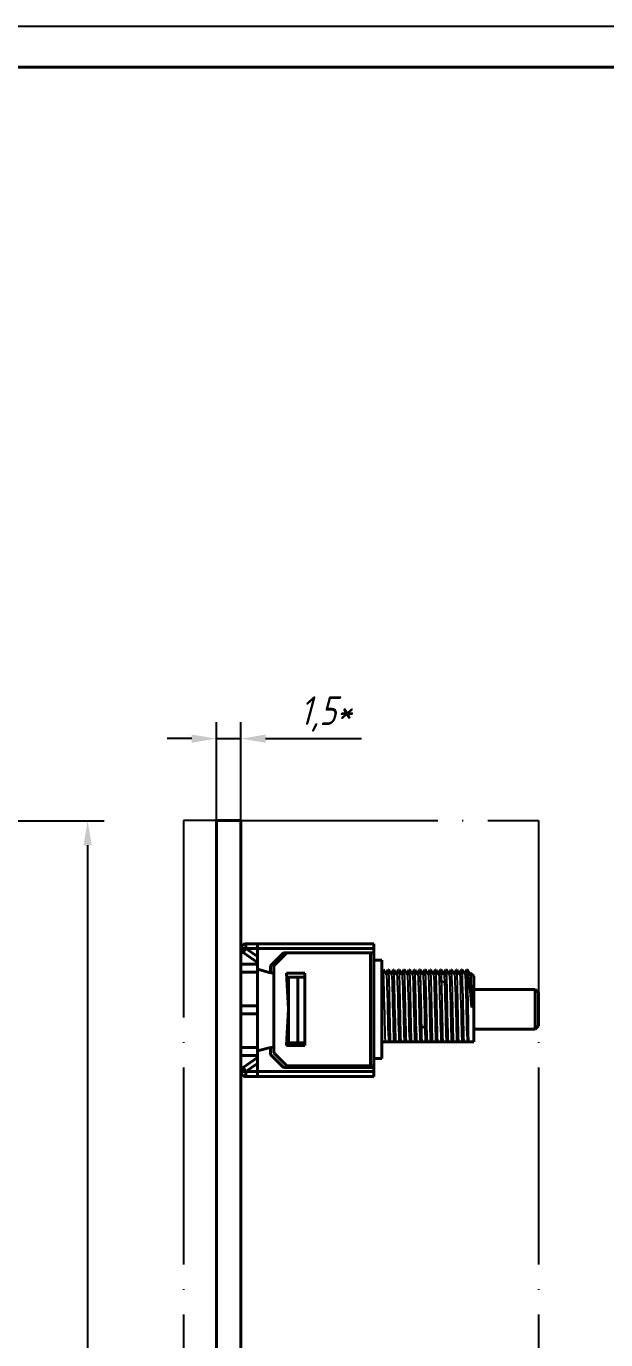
# Model space of a CAD drawing. Extents: x 193 to 1101, y 70 to 664.
# Drawn here: x 653.6 to 724.3, y 503.9 to 664 of the extents above; entities that cross this region are included whole.
import ezdxf

# ---------------------------------------------------------------- set-up
doc = ezdxf.new("R2010")
doc.units = 0
doc.header["$MEASUREMENT"] = 0
doc.linetypes.add('ACAD_ISO04W100', pattern=[30, 24, -3, 0, -3])
doc.layers.get('0').update_dxf_attribs({"linetype": 'CONTINUOUS'})
doc.layers.get('DEFPOINTS').update_dxf_attribs({"linetype": 'CONTINUOUS'})
doc.layers.add('KONTUR', color=7, linetype='CONTINUOUS')
doc.layers.add('штрих-пунктир', color=7, linetype='ACAD_ISO04W100')
doc.layers.add('Основная', color=7, linetype='CONTINUOUS', lineweight=40)
doc.styles.add('GOST type A0', font='', dxfattribs={"oblique": 15, "height": 3.5})
doc.styles.get('GOST type A0').set_extended_font_data('GOST type A')
doc.dimstyles.new('GOST type A', dxfattribs={"dimtxt": 3.5, "dimasz": 3, "dimexe": 2, "dimexo": 0, "dimgap": 1, "dimtad": 1, "dimtoh": 1, "dimtxsty": 'GOST type A0', "dimcen": 0, "dimazin": 2, "dimtfac": 1, "dimtmove": 0, "dimatfit": 3, "dimfxl": 1, "dimarcsym": 0})

# ---------------------------------------------------------------- blocks, each defined once
blk = doc.blocks.new('*D4')
at = {"color": 0, "lineweight": -2, "transparency": 16777216}
for p, q in [((676.79, 567.15), (676.79, 579.15)), ((679.79, 567.15), (679.79, 579.15)), ((673.79, 577.15), (670.79, 577.15)), ((676.79, 577.15), (679.79, 577.15)), ((682.79, 577.15), (694.49, 577.15))]:
    blk.add_line(p, q, dxfattribs=at)
at = {"color": 0, "transparency": 16777216}
for points in [[(673.79, 577.65), (673.79, 576.65), (676.79, 577.15)], [(682.79, 577.65), (682.79, 576.65), (679.79, 577.15)]]:
    blk.add_solid(points, dxfattribs=at)
at = {"layer": 'DEFPOINTS', "color": 0, "transparency": 16777216}
for p in [(679.79, 577.15), (676.79, 567.15), (679.79, 567.15)]:
    blk.add_point(p, dxfattribs=at)
at = {"color": 0, "transparency": 16777216, "insert": (690.14, 580.16), "char_height": 3.5, "attachment_point": 5, "style": 'GOST type A0'}
blk.add_mtext('1,5*', dxfattribs=at)
blk = doc.blocks.new('*D11')
at = {"color": 0, "lineweight": -2, "transparency": 16777216}
for p, q in [((626.79, 567.15), (663.08, 567.15)), ((661.08, 564.15), (661.08, 360.15)), ((626.79, 357.15), (663.08, 357.15))]:
    blk.add_line(p, q, dxfattribs=at)
at = {"color": 0, "transparency": 16777216}
for points in [[(660.58, 564.15), (661.58, 564.15), (661.08, 567.15)], [(660.58, 360.15), (661.58, 360.15), (661.08, 357.15)]]:
    blk.add_solid(points, dxfattribs=at)
at = {"layer": 'DEFPOINTS', "color": 0, "transparency": 16777216}
for p in [(626.79, 567.15), (626.79, 357.15), (661.08, 357.15)]:
    blk.add_point(p, dxfattribs=at)
at = {"color": 0, "transparency": 16777216, "insert": (658.33, 462.15), "char_height": 3.5, "attachment_point": 5, "rotation": 90, "style": 'GOST type A0'}
blk.add_mtext('105*', dxfattribs=at)

msp = doc.modelspace()

# ---------------------------------------------------------------- linework, layer by layer
for p, q in [((676.792, 567.152), (676.792, 577.152)), ((697.217, 548.047), (697.195, 548.559)), ((697.238, 547.362), (697.217, 548.047)), ((697.527, 548.424), (697.552, 548.148)), ((697.552, 548.148), (697.576, 547.634)), ((697.795, 548.559), (697.817, 548.047)), ((697.817, 548.047), (697.838, 547.362)), ((697.857, 548.047), (697.835, 548.559)), ((697.878, 547.362), (697.857, 548.047)), ((698.173, 548.378), (698.198, 548.039)), ((698.198, 548.039), (698.223, 547.469)), ((698.435, 548.559), (698.457, 548.047)), ((698.457, 548.047), (698.478, 547.362)), ((698.497, 548.047), (698.475, 548.559)), ((698.518, 547.362), (698.497, 548.047)), ((698.813, 548.378), (698.838, 548.039)), ((698.838, 548.039), (698.863, 547.469)), ((699.075, 548.559), (699.097, 548.047)), ((699.097, 548.047), (699.118, 547.362)), ((699.137, 548.047), (699.115, 548.559)), ((699.158, 547.362), (699.137, 548.047)), ((699.453, 548.378), (699.478, 548.039)), ((699.478, 548.039), (699.503, 547.469)), ((699.715, 548.559), (699.737, 548.047)), ((699.737, 548.047), (699.758, 547.362)), ((699.777, 548.047), (699.755, 548.559)), ((699.798, 547.362), (699.777, 548.047)), ((700.093, 548.378), (700.118, 548.039)), ((700.118, 548.039), (700.143, 547.469)), ((700.355, 548.559), (700.377, 548.047)), ((700.377, 548.047), (700.398, 547.362)), ((700.417, 548.047), (700.395, 548.559)), ((700.438, 547.362), (700.417, 548.047)), ((700.733, 548.378), (700.758, 548.039)), ((700.758, 548.039), (700.783, 547.469)), ((700.995, 548.559), (701.017, 548.047)), ((701.017, 548.047), (701.038, 547.362)), ((701.057, 548.047), (701.035, 548.559)), ((701.078, 547.362), (701.057, 548.047)), ((701.373, 548.378), (701.398, 548.039)), ((701.398, 548.039), (701.423, 547.469)), ((701.635, 548.559), (701.657, 548.047)), ((701.657, 548.047), (701.678, 547.362)), ((701.705, 547.814), (701.682, 548.426)), ((701.728, 547.016), (701.705, 547.814)), ((702.013, 548.378), (702.038, 548.039)), ((702.038, 548.039), (702.063, 547.469)), ((702.278, 548.498), (702.301, 547.915)), ((702.301, 547.915), (702.324, 547.141)), ((702.337, 548.047), (702.315, 548.559)), ((702.358, 547.362), (702.337, 548.047)), ((702.653, 548.378), (702.678, 548.039)), ((702.678, 548.039), (702.703, 547.469)), ((702.915, 548.559), (702.937, 548.047)), ((702.937, 548.047), (702.958, 547.362)), ((702.977, 548.047), (702.955, 548.559)), ((702.998, 547.362), (702.977, 548.047)), ((703.293, 548.378), (703.318, 548.039)), ((703.318, 548.039), (703.343, 547.469)), ((703.555, 548.559), (703.577, 548.047)), ((703.577, 548.047), (703.598, 547.362)), ((703.617, 548.047), (703.595, 548.559)), ((703.638, 547.362), (703.617, 548.047)), ((703.933, 548.378), (703.958, 548.039)), ((703.958, 548.039), (703.983, 547.469)), ((704.195, 548.559), (704.217, 548.047)), ((704.217, 548.047), (704.238, 547.362)), ((704.268, 547.712), (704.243, 548.403)), ((704.285, 547.108), (704.268, 547.712)), ((704.268, 547.712), (704.628, 547.333)), ((704.573, 548.378), (704.598, 548.039)), ((704.598, 548.039), (704.613, 547.724)), ((704.613, 547.724), (704.628, 547.333)), ((704.628, 547.333), (704.868, 547.712)), ((704.843, 548.403), (704.868, 547.712)), ((704.868, 547.712), (704.893, 546.827)), ((704.897, 548.047), (704.875, 548.559)), ((704.918, 547.362), (704.897, 548.047)), ((705.213, 548.378), (705.238, 548.039)), ((705.238, 548.039), (705.263, 547.469)), ((705.475, 548.559), (705.497, 548.047)), ((705.497, 548.047), (705.518, 547.362)), ((705.537, 548.047), (705.515, 548.559)), ((705.558, 547.362), (705.537, 548.047)), ((705.853, 548.378), (705.878, 548.039)), ((705.878, 548.039), (705.903, 547.469)), ((706.115, 548.559), (706.137, 548.047)), ((706.137, 548.047), (706.158, 547.362)), ((706.177, 548.047), (706.155, 548.559)), ((706.198, 547.362), (706.177, 548.047)), ((706.493, 548.378), (706.518, 548.039)), ((706.518, 548.039), (706.543, 547.469)), ((706.755, 548.559), (706.777, 548.047)), ((706.777, 548.047), (706.798, 547.362)), ((706.817, 548.047), (706.795, 548.559)), ((706.838, 547.362), (706.817, 548.047)), ((707.128, 548.417), (707.153, 548.13)), ((707.153, 548.13), (707.178, 547.606)), ((707.392, 548.615), (707.409, 548.039)), ((707.409, 548.039), (707.425, 547.247)), ((707.596, 547.964), (707.52, 548.527)), ((707.673, 547.223), (707.596, 547.964)), ((707.773, 548.378), (707.798, 548.039)), ((707.798, 548.039), (707.823, 547.469)), ((707.817, 548.444), (707.833, 548.096)), ((707.833, 548.096), (707.849, 547.548)), ((697.26, 546.535), (697.238, 547.362)), ((697.281, 545.602), (697.26, 546.535)), ((697.576, 547.634), (697.601, 546.912)), ((697.601, 546.912), (697.626, 546.025)), ((697.838, 547.362), (697.86, 546.535)), ((697.86, 546.535), (697.881, 545.602)), ((697.9, 546.535), (697.878, 547.362)), ((697.921, 545.602), (697.9, 546.535)), ((698.223, 547.469), (698.248, 546.701)), ((698.248, 546.701), (698.273, 545.781)), ((698.478, 547.362), (698.5, 546.535)), ((698.5, 546.535), (698.521, 545.602)), ((698.54, 546.535), (698.518, 547.362)), ((698.561, 545.602), (698.54, 546.535)), ((698.863, 547.469), (698.888, 546.701)), ((698.888, 546.701), (698.913, 545.781)), ((699.118, 547.362), (699.14, 546.535)), ((699.14, 546.535), (699.161, 545.602)), ((699.18, 546.535), (699.158, 547.362)), ((699.201, 545.602), (699.18, 546.535)), ((699.503, 547.469), (699.528, 546.701)), ((699.528, 546.701), (699.553, 545.781)), ((699.758, 547.362), (699.78, 546.535)), ((699.78, 546.535), (699.801, 545.602)), ((699.82, 546.535), (699.798, 547.362)), ((699.841, 545.602), (699.82, 546.535)), ((700.143, 547.469), (700.168, 546.701)), ((700.168, 546.701), (700.193, 545.781)), ((700.398, 547.362), (700.42, 546.535)), ((700.42, 546.535), (700.441, 545.602)), ((700.46, 546.535), (700.438, 547.362)), ((700.481, 545.602), (700.46, 546.535)), ((700.783, 547.469), (700.808, 546.701)), ((700.808, 546.701), (700.833, 545.781)), ((701.038, 547.362), (701.06, 546.535)), ((701.06, 546.535), (701.081, 545.602)), ((701.1, 546.535), (701.078, 547.362)), ((701.121, 545.602), (701.1, 546.535)), ((701.423, 547.469), (701.448, 546.701)), ((701.448, 546.701), (701.473, 545.781)), ((701.678, 547.362), (701.7, 546.535)), ((701.7, 546.535), (701.721, 545.602)), ((701.751, 546.072), (701.728, 547.016)), ((701.774, 545.03), (701.751, 546.072)), ((702.063, 547.469), (702.088, 546.701)), ((702.088, 546.701), (702.113, 545.781)), ((702.324, 547.141), (702.347, 546.216)), ((702.347, 546.216), (702.37, 545.185)), ((702.38, 546.535), (702.358, 547.362)), ((702.401, 545.602), (702.38, 546.535)), ((702.703, 547.469), (702.728, 546.701)), ((702.728, 546.701), (702.753, 545.781)), ((702.958, 547.362), (702.98, 546.535)), ((702.98, 546.535), (703.001, 545.602)), ((703.02, 546.535), (702.998, 547.362)), ((703.041, 545.602), (703.02, 546.535)), ((703.343, 547.469), (703.368, 546.701)), ((703.368, 546.701), (703.393, 545.781)), ((703.598, 547.362), (703.62, 546.535)), ((703.62, 546.535), (703.641, 545.602)), ((703.66, 546.535), (703.638, 547.362)), ((703.681, 545.602), (703.66, 546.535)), ((703.983, 547.469), (704.008, 546.701)), ((704.008, 546.701), (704.033, 545.781)), ((704.238, 547.362), (704.26, 546.535)), ((704.26, 546.535), (704.281, 545.602)), ((704.303, 546.419), (704.285, 547.108)), ((704.327, 545.333), (704.303, 546.419)), ((704.628, 547.333), (704.652, 546.541)), ((704.652, 546.541), (704.677, 545.611)), ((704.893, 546.827), (704.917, 545.787)), ((704.94, 546.535), (704.918, 547.362)), ((704.961, 545.602), (704.94, 546.535)), ((705.263, 547.469), (705.288, 546.701)), ((705.288, 546.701), (705.313, 545.781)), ((705.518, 547.362), (705.54, 546.535)), ((705.54, 546.535), (705.561, 545.602)), ((705.58, 546.535), (705.558, 547.362)), ((705.601, 545.602), (705.58, 546.535)), ((705.903, 547.469), (705.928, 546.701)), ((705.928, 546.701), (705.953, 545.781)), ((706.158, 547.362), (706.18, 546.535)), ((706.18, 546.535), (706.201, 545.602)), ((706.22, 546.535), (706.198, 547.362)), ((706.241, 545.602), (706.22, 546.535)), ((706.543, 547.469), (706.568, 546.701)), ((706.568, 546.701), (706.593, 545.781)), ((706.798, 547.362), (706.82, 546.535)), ((706.82, 546.535), (706.841, 545.602)), ((706.86, 546.535), (706.838, 547.362)), ((706.881, 545.602), (706.86, 546.535)), ((707.178, 547.606), (707.203, 546.876)), ((707.203, 546.876), (707.227, 545.983)), ((707.425, 547.247), (707.442, 546.285)), ((707.442, 546.285), (707.459, 545.208)), ((707.751, 546.345), (707.673, 547.223)), ((707.829, 545.38), (707.751, 546.345)), ((707.823, 547.469), (707.848, 546.7)), ((707.848, 546.7), (707.873, 545.78)), ((707.849, 547.548), (707.864, 546.828)), ((707.864, 546.828), (707.88, 545.975)), ((697.303, 544.605), (697.281, 545.602)), ((697.324, 543.588), (697.303, 544.605)), ((697.626, 546.025), (697.651, 545.027)), ((697.651, 545.027), (697.676, 543.977)), ((697.881, 545.602), (697.903, 544.605)), ((697.903, 544.605), (697.924, 543.588)), ((697.943, 544.605), (697.921, 545.602)), ((697.964, 543.588), (697.943, 544.605)), ((698.273, 545.781), (698.298, 544.763)), ((698.298, 544.763), (698.323, 543.71)), ((698.521, 545.602), (698.543, 544.605)), ((698.543, 544.605), (698.564, 543.588)), ((698.583, 544.605), (698.561, 545.602)), ((698.604, 543.588), (698.583, 544.605)), ((698.913, 545.781), (698.938, 544.763)), ((698.938, 544.763), (698.963, 543.71)), ((699.161, 545.602), (699.183, 544.605)), ((699.183, 544.605), (699.204, 543.588)), ((699.223, 544.605), (699.201, 545.602)), ((699.244, 543.588), (699.223, 544.605)), ((699.553, 545.781), (699.578, 544.763)), ((699.578, 544.763), (699.603, 543.71)), ((699.801, 545.602), (699.823, 544.605)), ((699.823, 544.605), (699.844, 543.588)), ((699.863, 544.605), (699.841, 545.602)), ((699.884, 543.588), (699.863, 544.605)), ((700.193, 545.781), (700.218, 544.763)), ((700.218, 544.763), (700.243, 543.71)), ((700.441, 545.602), (700.463, 544.605)), ((700.463, 544.605), (700.484, 543.588)), ((700.503, 544.605), (700.481, 545.602)), ((700.524, 543.588), (700.503, 544.605)), ((700.833, 545.781), (700.858, 544.763)), ((700.858, 544.763), (700.883, 543.71)), ((701.081, 545.602), (701.103, 544.605)), ((701.103, 544.605), (701.124, 543.588)), ((701.143, 544.605), (701.121, 545.602)), ((701.164, 543.588), (701.143, 544.605)), ((701.473, 545.781), (701.498, 544.763)), ((701.498, 544.763), (701.523, 543.71)), ((701.721, 545.602), (701.743, 544.605)), ((701.743, 544.605), (701.764, 543.588)), ((701.797, 543.944), (701.774, 545.03)), ((702.113, 545.781), (702.138, 544.763)), ((702.138, 544.763), (702.163, 543.71)), ((702.37, 545.185), (702.393, 544.102)), ((702.423, 544.605), (702.401, 545.602)), ((702.444, 543.588), (702.423, 544.605)), ((702.753, 545.781), (702.778, 544.763)), ((702.778, 544.763), (702.803, 543.71)), ((703.001, 545.602), (703.023, 544.605)), ((703.023, 544.605), (703.044, 543.588)), ((703.063, 544.605), (703.041, 545.602)), ((703.084, 543.588), (703.063, 544.605)), ((703.393, 545.781), (703.418, 544.763)), ((703.418, 544.763), (703.443, 543.71)), ((703.641, 545.602), (703.663, 544.605)), ((703.663, 544.605), (703.684, 543.588)), ((703.703, 544.605), (703.681, 545.602)), ((703.724, 543.588), (703.703, 544.605)), ((704.033, 545.781), (704.058, 544.763)), ((704.058, 544.763), (704.083, 543.71)), ((704.281, 545.602), (704.303, 544.605)), ((704.303, 544.605), (704.324, 543.588)), ((704.352, 544.178), (704.327, 545.333)), ((704.677, 545.611), (704.702, 544.596)), ((704.702, 544.596), (704.726, 543.555)), ((704.917, 545.787), (704.942, 544.652)), ((704.942, 544.652), (704.966, 543.488)), ((704.983, 544.605), (704.961, 545.602)), ((705.004, 543.588), (704.983, 544.605)), ((705.313, 545.781), (705.338, 544.763)), ((705.338, 544.763), (705.363, 543.71)), ((705.561, 545.602), (705.583, 544.605)), ((705.583, 544.605), (705.604, 543.588)), ((705.623, 544.605), (705.601, 545.602)), ((705.644, 543.588), (705.623, 544.605)), ((705.953, 545.781), (705.978, 544.763)), ((705.978, 544.763), (706.003, 543.71)), ((706.201, 545.602), (706.223, 544.605)), ((706.223, 544.605), (706.244, 543.588)), ((706.263, 544.605), (706.241, 545.602)), ((706.284, 543.588), (706.263, 544.605)), ((706.593, 545.781), (706.618, 544.763)), ((706.618, 544.763), (706.643, 543.71)), ((706.841, 545.602), (706.863, 544.605)), ((706.863, 544.605), (706.884, 543.588)), ((706.903, 544.605), (706.881, 545.602)), ((706.924, 543.588), (706.903, 544.605)), ((707.227, 545.983), (707.252, 544.982)), ((707.252, 544.982), (707.277, 543.93)), ((707.459, 545.208), (707.475, 544.078)), ((707.907, 544.38), (707.829, 545.38)), ((707.873, 545.78), (707.89, 545.093)), ((707.88, 545.975), (707.894, 545.194)), ((707.89, 545.093), (707.907, 544.38)), ((707.894, 545.194), (707.907, 544.38)), ((697.346, 542.596), (697.324, 543.588)), ((697.676, 543.977), (697.701, 542.937)), ((697.701, 542.937), (697.726, 541.97)), ((697.924, 543.588), (697.946, 542.596)), ((697.986, 542.596), (697.964, 543.588)), ((698.323, 543.71), (698.347, 542.683)), ((698.564, 543.588), (698.586, 542.596)), ((698.626, 542.596), (698.604, 543.588)), ((698.963, 543.71), (698.987, 542.683)), ((699.204, 543.588), (699.226, 542.596)), ((699.266, 542.596), (699.244, 543.588)), ((699.603, 543.71), (699.627, 542.683)), ((699.844, 543.588), (699.866, 542.596)), ((699.906, 542.596), (699.884, 543.588)), ((700.243, 543.71), (700.267, 542.683)), ((700.484, 543.588), (700.506, 542.596)), ((700.546, 542.596), (700.524, 543.588)), ((700.883, 543.71), (700.907, 542.683)), ((701.124, 543.588), (701.146, 542.596)), ((701.186, 542.596), (701.164, 543.588)), ((701.523, 543.71), (701.547, 542.683)), ((701.764, 543.588), (701.786, 542.596)), ((701.82, 542.869), (701.797, 543.944)), ((701.843, 541.859), (701.82, 542.869)), ((702.163, 543.71), (702.183, 542.882)), ((702.183, 542.882), (702.202, 542.103)), ((702.393, 544.102), (702.416, 543.022)), ((702.416, 543.022), (702.43, 542.426)), ((702.466, 542.596), (702.444, 543.588)), ((702.803, 543.71), (702.827, 542.683)), ((703.044, 543.588), (703.066, 542.596)), ((703.106, 542.596), (703.084, 543.588)), ((703.443, 543.71), (703.467, 542.683)), ((703.684, 543.588), (703.706, 542.596)), ((703.746, 542.596), (703.724, 543.588)), ((704.083, 543.71), (704.107, 542.683)), ((704.324, 543.588), (704.346, 542.596)), ((704.376, 543.021), (704.352, 544.178)), ((704.401, 541.931), (704.376, 543.021)), ((704.726, 543.555), (704.751, 542.549)), ((704.966, 543.488), (704.991, 542.363)), ((705.026, 542.596), (705.004, 543.588)), ((705.363, 543.71), (705.387, 542.683)), ((705.604, 543.588), (705.626, 542.596)), ((705.666, 542.596), (705.644, 543.588)), ((706.003, 543.71), (706.027, 542.683)), ((706.244, 543.588), (706.266, 542.596)), ((706.306, 542.596), (706.284, 543.588)), ((706.643, 543.71), (706.667, 542.683)), ((706.884, 543.588), (706.906, 542.596)), ((706.946, 542.596), (706.924, 543.588)), ((707.277, 543.93), (707.302, 542.892)), ((707.302, 542.892), (707.327, 541.929)), ((707.475, 544.078), (707.492, 542.959)), ((707.492, 542.959), (707.508, 541.914)), ((697.367, 541.672), (697.346, 542.596)), ((697.389, 540.859), (697.367, 541.672)), ((697.726, 541.97), (697.751, 541.132)), ((697.946, 542.596), (697.967, 541.672)), ((697.967, 541.672), (697.989, 540.859)), ((698.007, 541.672), (697.986, 542.596)), ((698.029, 540.859), (698.007, 541.672)), ((698.347, 542.683), (698.372, 541.743)), ((698.372, 541.743), (698.397, 540.947)), ((698.586, 542.596), (698.607, 541.672)), ((698.607, 541.672), (698.629, 540.859)), ((698.647, 541.672), (698.626, 542.596)), ((698.669, 540.859), (698.647, 541.672)), ((698.987, 542.683), (699.012, 541.743)), ((699.012, 541.743), (699.037, 540.947)), ((699.226, 542.596), (699.247, 541.672)), ((699.247, 541.672), (699.269, 540.859)), ((699.287, 541.672), (699.266, 542.596)), ((699.309, 540.859), (699.287, 541.672)), ((699.627, 542.683), (699.652, 541.743)), ((699.652, 541.743), (699.677, 540.947)), ((699.866, 542.596), (699.887, 541.672)), ((699.887, 541.672), (699.909, 540.859)), ((699.927, 541.672), (699.906, 542.596)), ((699.949, 540.859), (699.927, 541.672)), ((700.267, 542.683), (700.292, 541.743)), ((700.292, 541.743), (700.317, 540.947)), ((700.506, 542.596), (700.527, 541.672)), ((700.527, 541.672), (700.549, 540.859)), ((700.567, 541.672), (700.546, 542.596)), ((700.589, 540.859), (700.567, 541.672)), ((700.907, 542.683), (700.932, 541.743)), ((700.932, 541.743), (700.957, 540.947)), ((701.146, 542.596), (701.167, 541.672)), ((701.167, 541.672), (701.189, 540.859)), ((701.207, 541.672), (701.186, 542.596)), ((701.229, 540.859), (701.207, 541.672)), ((701.547, 542.683), (701.572, 541.743)), ((701.572, 541.743), (701.597, 540.947)), ((701.786, 542.596), (701.807, 541.672)), ((701.807, 541.672), (701.829, 540.859)), ((701.843, 541.859), (702.202, 542.103)), ((701.859, 541.228), (701.843, 541.859)), ((702.202, 542.103), (702.225, 541.316)), ((702.202, 542.103), (702.443, 541.859)), ((702.225, 541.316), (702.248, 540.668)), ((702.43, 542.426), (702.443, 541.859)), ((702.443, 541.859), (702.459, 541.228)), ((702.487, 541.672), (702.466, 542.596)), ((702.509, 540.859), (702.487, 541.672)), ((702.827, 542.683), (702.852, 541.743)), ((702.852, 541.743), (702.877, 540.947)), ((703.066, 542.596), (703.087, 541.672)), ((703.087, 541.672), (703.109, 540.859)), ((703.127, 541.672), (703.106, 542.596)), ((703.149, 540.859), (703.127, 541.672)), ((703.467, 542.683), (703.492, 541.743)), ((703.492, 541.743), (703.517, 540.947)), ((703.706, 542.596), (703.727, 541.672)), ((703.727, 541.672), (703.749, 540.859)), ((703.767, 541.672), (703.746, 542.596)), ((703.789, 540.859), (703.767, 541.672)), ((704.107, 542.683), (704.132, 541.743)), ((704.132, 541.743), (704.157, 540.947)), ((704.346, 542.596), (704.367, 541.672)), ((704.367, 541.672), (704.389, 540.859)), ((704.426, 540.969), (704.401, 541.931)), ((704.751, 542.549), (704.776, 541.636)), ((704.776, 541.636), (704.8, 540.869)), ((704.991, 542.363), (705.016, 541.342)), ((705.016, 541.342), (705.033, 540.717)), ((705.047, 541.672), (705.026, 542.596)), ((705.069, 540.859), (705.047, 541.672)), ((705.387, 542.683), (705.412, 541.743)), ((705.412, 541.743), (705.437, 540.947)), ((705.626, 542.596), (705.647, 541.672)), ((705.647, 541.672), (705.669, 540.859)), ((705.687, 541.672), (705.666, 542.596)), ((705.709, 540.859), (705.687, 541.672)), ((706.027, 542.683), (706.052, 541.743)), ((706.052, 541.743), (706.077, 540.947)), ((706.266, 542.596), (706.287, 541.672)), ((706.287, 541.672), (706.309, 540.859)), ((706.327, 541.672), (706.306, 542.596)), ((706.349, 540.859), (706.327, 541.672)), ((706.667, 542.683), (706.692, 541.743)), ((706.692, 541.743), (706.717, 540.947)), ((706.906, 542.596), (706.927, 541.672)), ((706.927, 541.672), (706.949, 540.859)), ((706.967, 541.672), (706.946, 542.596)), ((706.989, 540.859), (706.967, 541.672)), ((707.327, 541.929), (707.352, 541.099)), ((707.508, 541.914), (707.525, 541.004)), ((697.41, 540.192), (697.389, 540.859)), ((697.751, 541.132), (697.771, 540.596)), ((697.771, 540.596), (697.79, 540.192)), ((697.989, 540.859), (698.01, 540.192)), ((698.05, 540.192), (698.029, 540.859)), ((698.397, 540.947), (698.414, 540.522)), ((698.414, 540.522), (698.43, 540.192)), ((698.629, 540.859), (698.65, 540.192)), ((698.69, 540.192), (698.669, 540.859)), ((699.037, 540.947), (699.054, 540.522)), ((699.054, 540.522), (699.07, 540.192)), ((699.269, 540.859), (699.29, 540.192)), ((699.33, 540.192), (699.309, 540.859)), ((699.677, 540.947), (699.694, 540.522)), ((699.694, 540.522), (699.71, 540.192)), ((699.909, 540.859), (699.93, 540.192)), ((699.97, 540.192), (699.949, 540.859)), ((700.317, 540.947), (700.334, 540.522)), ((700.334, 540.522), (700.35, 540.192)), ((700.549, 540.859), (700.57, 540.192)), ((700.61, 540.192), (700.589, 540.859)), ((700.957, 540.947), (700.974, 540.522)), ((700.974, 540.522), (700.99, 540.192)), ((701.189, 540.859), (701.21, 540.192)), ((701.25, 540.192), (701.229, 540.859)), ((701.597, 540.947), (701.614, 540.522)), ((701.614, 540.522), (701.63, 540.192)), ((701.829, 540.859), (701.85, 540.192)), ((701.874, 540.668), (701.859, 541.228)), ((701.89, 540.192), (701.874, 540.668)), ((702.248, 540.668), (702.27, 540.192)), ((702.459, 541.228), (702.474, 540.668)), ((702.474, 540.668), (702.49, 540.192)), ((702.53, 540.192), (702.509, 540.859)), ((702.877, 540.947), (702.894, 540.522)), ((702.894, 540.522), (702.91, 540.192)), ((703.109, 540.859), (703.13, 540.192)), ((703.17, 540.192), (703.149, 540.859)), ((703.517, 540.947), (703.534, 540.522)), ((703.534, 540.522), (703.55, 540.192)), ((703.749, 540.859), (703.77, 540.192)), ((703.81, 540.192), (703.789, 540.859)), ((704.157, 540.947), (704.174, 540.522)), ((704.174, 540.522), (704.19, 540.192)), ((704.389, 540.859), (704.41, 540.192)), ((704.45, 540.192), (704.426, 540.969)), ((704.8, 540.869), (704.815, 540.49)), ((704.815, 540.49), (704.83, 540.192)), ((705.033, 540.717), (705.05, 540.192)), ((705.09, 540.192), (705.069, 540.859)), ((705.437, 540.947), (705.454, 540.522)), ((705.454, 540.522), (705.47, 540.192)), ((705.669, 540.859), (705.69, 540.192)), ((705.73, 540.192), (705.709, 540.859)), ((706.077, 540.947), (706.094, 540.522)), ((706.094, 540.522), (706.11, 540.192)), ((706.309, 540.859), (706.33, 540.192)), ((706.37, 540.192), (706.349, 540.859)), ((706.717, 540.947), (706.734, 540.522)), ((706.734, 540.522), (706.75, 540.192)), ((706.949, 540.859), (706.97, 540.192)), ((707.01, 540.192), (706.989, 540.859)), ((707.352, 541.099), (707.371, 540.583)), ((707.371, 540.583), (707.39, 540.192)), ((707.525, 541.004), (707.535, 540.564)), ((707.535, 540.564), (707.544, 540.192))]:
    msp.add_line(p, q)
at = {"layer": 'KONTUR'}
msp.add_line((260, 664), (1101, 664), dxfattribs=at)
at = {"layer": 'Основная'}
for p, q in [((1096, 659), (280, 659)), ((676.792, 357.152), (676.792, 567.152)), ((676.792, 567.152), (679.792, 567.152)), ((679.792, 567.152), (679.792, 357.152)), ((679.813, 551.708), (679.792, 551.552)), ((679.799, 551.645), (679.792, 551.552)), ((679.792, 551.552), (679.823, 551.364)), ((679.813, 551.552), (679.792, 551.552)), ((679.811, 551.691), (679.799, 551.645)), ((679.873, 551.852), (679.813, 551.708)), ((680.392, 551.552), (679.813, 551.552)), ((679.873, 551.552), (679.813, 551.552)), ((679.822, 551.74), (679.817, 551.718)), ((679.867, 551.843), (679.822, 551.74)), ((679.823, 551.364), (679.911, 551.194)), ((679.871, 551.848), (679.867, 551.843)), ((679.968, 551.977), (679.873, 551.852)), ((679.968, 551.552), (679.873, 551.552)), ((679.936, 551.942), (679.885, 551.869)), ((679.911, 551.194), (680.048, 551.061)), ((679.954, 551.959), (679.936, 551.942)), ((680.092, 552.072), (679.968, 551.977)), ((680.092, 551.552), (679.968, 551.552)), ((680.044, 552.041), (680.004, 552.004)), ((680.067, 552.053), (680.044, 552.041)), ((680.06, 551.078), (680.048, 551.061)), ((680.048, 551.061), (681.792, 549.84)), ((680.094, 551.127), (680.06, 551.078)), ((680.237, 552.132), (680.092, 552.072)), ((680.237, 551.552), (680.092, 551.552)), ((680.149, 551.205), (680.094, 551.127)), ((680.22, 551.307), (680.149, 551.205)), ((680.204, 552.122), (680.163, 552.101)), ((680.219, 552.124), (680.204, 552.122)), ((680.303, 551.425), (680.22, 551.307)), ((680.392, 552.152), (680.237, 552.132)), ((680.392, 551.552), (680.237, 551.552)), ((680.392, 551.552), (680.303, 551.425)), ((680.392, 552.152), (680.392, 552.132)), ((680.392, 552.152), (681.792, 552.152)), ((680.392, 552.132), (680.392, 552.072)), ((680.392, 552.072), (680.392, 551.977)), ((680.392, 551.977), (680.392, 551.852)), ((680.392, 551.852), (680.392, 551.708)), ((680.392, 551.708), (680.392, 551.552)), ((681.792, 551.552), (680.392, 551.552)), ((680.392, 551.552), (681.792, 550.572)), ((681.792, 552.132), (681.792, 552.152)), ((681.792, 552.152), (695.992, 552.152)), ((681.792, 552.072), (681.792, 552.132)), ((681.792, 551.977), (681.792, 552.072)), ((681.792, 551.852), (681.792, 551.977)), ((681.792, 551.708), (681.792, 551.852)), ((681.792, 551.552), (681.792, 551.708)), ((681.792, 549.032), (681.792, 551.552)), ((681.792, 551.552), (695.992, 551.552)), ((683.392, 549.452), (684.992, 551.052)), ((685.392, 551.052), (683.792, 549.452)), ((684.992, 551.052), (695.992, 551.052)), ((695.592, 551.052), (695.592, 537.252)), ((695.992, 552.152), (695.992, 552.132)), ((695.992, 552.132), (695.992, 552.072)), ((695.992, 552.132), (695.992, 552.072)), ((695.992, 552.072), (695.992, 551.977)), ((695.992, 551.977), (695.992, 551.852)), ((695.992, 551.852), (695.992, 551.708)), ((695.992, 551.708), (695.992, 551.552)), ((695.992, 551.052), (695.992, 551.552)), ((695.992, 551.052), (695.992, 548.121)), ((681.792, 549.672), (679.792, 549.672)), ((683.392, 548.61), (683.392, 549.452)), ((683.792, 549.452), (683.792, 538.852)), ((695.992, 550.152), (696.992, 550.152)), ((696.992, 549.948), (696.992, 550.152)), ((696.992, 549.349), (696.992, 549.948)), ((696.992, 548.395), (696.992, 549.349)), ((681.792, 548.672), (679.792, 548.672)), ((681.792, 549.032), (681.792, 544.592)), ((681.792, 539.073), (681.792, 549.032)), ((681.792, 549.032), (683.392, 548.61)), ((683.392, 548.633), (683.792, 548.527)), ((687.592, 548.552), (685.362, 548.552)), ((685.362, 548.552), (685.592, 544.152)), ((685.385, 548.107), (685.592, 548.052)), ((686.726, 548.052), (685.592, 548.052)), ((685.592, 548.052), (685.592, 540.052)), ((686.726, 548.052), (686.726, 540.052)), ((687.592, 548.052), (686.726, 548.052)), ((687.592, 539.752), (687.592, 548.552)), ((695.992, 546.673), (695.992, 548.121)), ((697.155, 548.98), (696.992, 548.982)), ((696.992, 547.152), (696.992, 548.395)), ((697.174, 548.875), (697.155, 548.98)), ((697.234, 548.868), (697.155, 548.98)), ((697.195, 548.559), (697.174, 548.875)), ((697.234, 548.868), (697.516, 548.466)), ((697.635, 548.737), (697.511, 548.472)), ((697.516, 548.466), (697.527, 548.424)), ((697.635, 548.737), (697.748, 548.977)), ((697.748, 548.977), (697.752, 548.982)), ((697.752, 548.982), (697.774, 548.875)), ((697.792, 548.982), (697.752, 548.982)), ((697.774, 548.875), (697.795, 548.559)), ((697.795, 548.98), (697.792, 548.982)), ((697.814, 548.875), (697.795, 548.98)), ((697.85, 548.903), (697.795, 548.98)), ((697.835, 548.559), (697.814, 548.875)), ((697.85, 548.903), (698.147, 548.463)), ((698.388, 548.977), (698.147, 548.463)), ((698.147, 548.463), (698.173, 548.378)), ((698.388, 548.977), (698.392, 548.982)), ((698.392, 548.982), (698.414, 548.875)), ((698.432, 548.982), (698.392, 548.982)), ((698.414, 548.875), (698.435, 548.559)), ((698.435, 548.98), (698.432, 548.982)), ((698.454, 548.875), (698.435, 548.98)), ((698.49, 548.903), (698.435, 548.98)), ((698.475, 548.559), (698.454, 548.875)), ((698.49, 548.903), (698.787, 548.463)), ((699.028, 548.977), (698.787, 548.463)), ((698.787, 548.463), (698.813, 548.378)), ((699.028, 548.977), (699.032, 548.982)), ((699.032, 548.982), (699.054, 548.875)), ((699.072, 548.982), (699.032, 548.982)), ((699.054, 548.875), (699.075, 548.559)), ((699.075, 548.98), (699.072, 548.982)), ((699.094, 548.875), (699.075, 548.98)), ((699.13, 548.903), (699.075, 548.98)), ((699.115, 548.559), (699.094, 548.875)), ((699.13, 548.903), (699.427, 548.463)), ((699.668, 548.977), (699.427, 548.463)), ((699.427, 548.463), (699.453, 548.378)), ((699.668, 548.977), (699.672, 548.982)), ((699.672, 548.982), (699.694, 548.875)), ((699.712, 548.982), (699.672, 548.982)), ((699.694, 548.875), (699.715, 548.559)), ((699.715, 548.98), (699.712, 548.982)), ((699.734, 548.875), (699.715, 548.98)), ((699.77, 548.903), (699.715, 548.98)), ((699.755, 548.559), (699.734, 548.875)), ((699.77, 548.903), (700.067, 548.463)), ((700.308, 548.977), (700.067, 548.463)), ((700.067, 548.463), (700.093, 548.378)), ((700.308, 548.977), (700.312, 548.982)), ((700.312, 548.982), (700.334, 548.875)), ((700.352, 548.982), (700.312, 548.982)), ((700.334, 548.875), (700.355, 548.559)), ((700.355, 548.98), (700.352, 548.982)), ((700.374, 548.875), (700.355, 548.98)), ((700.41, 548.903), (700.355, 548.98)), ((700.395, 548.559), (700.374, 548.875)), ((700.41, 548.903), (700.707, 548.463)), ((700.948, 548.977), (700.707, 548.463)), ((700.707, 548.463), (700.733, 548.378)), ((700.948, 548.977), (700.952, 548.982)), ((700.952, 548.982), (700.974, 548.875)), ((700.992, 548.982), (700.952, 548.982)), ((700.974, 548.875), (700.995, 548.559)), ((700.995, 548.98), (700.992, 548.982)), ((701.014, 548.875), (700.995, 548.98)), ((701.05, 548.903), (700.995, 548.98)), ((701.035, 548.559), (701.014, 548.875)), ((701.05, 548.903), (701.347, 548.463)), ((701.588, 548.977), (701.347, 548.463)), ((701.347, 548.463), (701.373, 548.378)), ((701.588, 548.977), (701.592, 548.982)), ((701.592, 548.982), (701.614, 548.875)), ((701.635, 548.98), (701.592, 548.982)), ((701.614, 548.875), (701.635, 548.559)), ((701.645, 548.942), (701.635, 548.98)), ((701.635, 548.98), (701.987, 548.462)), ((701.659, 548.822), (701.645, 548.942)), ((701.682, 548.426), (701.659, 548.822)), ((702.228, 548.977), (701.987, 548.462)), ((701.987, 548.462), (702.013, 548.378)), ((702.228, 548.977), (702.232, 548.982)), ((702.232, 548.982), (702.255, 548.86)), ((702.272, 548.982), (702.232, 548.982)), ((702.255, 548.86), (702.278, 548.498)), ((702.275, 548.98), (702.272, 548.982)), ((702.294, 548.875), (702.275, 548.98)), ((702.33, 548.903), (702.275, 548.98)), ((702.315, 548.559), (702.294, 548.875)), ((702.33, 548.903), (702.627, 548.463)), ((702.868, 548.977), (702.627, 548.463)), ((702.627, 548.463), (702.653, 548.378)), ((702.868, 548.977), (702.872, 548.982)), ((702.872, 548.982), (702.894, 548.875)), ((702.912, 548.982), (702.872, 548.982)), ((702.894, 548.875), (702.915, 548.559)), ((702.915, 548.98), (702.912, 548.982)), ((702.934, 548.875), (702.915, 548.98)), ((702.97, 548.903), (702.915, 548.98)), ((702.955, 548.559), (702.934, 548.875)), ((702.97, 548.903), (703.267, 548.463)), ((703.508, 548.977), (703.267, 548.463)), ((703.267, 548.463), (703.293, 548.378)), ((703.508, 548.977), (703.512, 548.982)), ((703.512, 548.982), (703.534, 548.875)), ((703.552, 548.982), (703.512, 548.982)), ((703.534, 548.875), (703.555, 548.559)), ((703.555, 548.98), (703.552, 548.982)), ((703.574, 548.875), (703.555, 548.98)), ((703.61, 548.903), (703.555, 548.98)), ((703.595, 548.559), (703.574, 548.875)), ((703.61, 548.903), (703.907, 548.463)), ((704.148, 548.977), (703.907, 548.463)), ((703.907, 548.463), (703.933, 548.378)), ((704.148, 548.977), (704.152, 548.982)), ((704.152, 548.982), (704.174, 548.875)), ((704.192, 548.982), (704.152, 548.982)), ((704.174, 548.875), (704.195, 548.559)), ((704.195, 548.98), (704.192, 548.982)), ((704.218, 548.835), (704.195, 548.98)), ((704.25, 548.903), (704.195, 548.98)), ((704.243, 548.403), (704.218, 548.835)), ((704.25, 548.903), (704.547, 548.462)), ((704.788, 548.977), (704.547, 548.462)), ((704.547, 548.462), (704.573, 548.378)), ((704.788, 548.977), (704.792, 548.982)), ((704.792, 548.982), (704.818, 548.835)), ((704.835, 548.98), (704.792, 548.982)), ((704.818, 548.835), (704.843, 548.403)), ((704.854, 548.875), (704.835, 548.98)), ((704.89, 548.903), (704.835, 548.98)), ((704.875, 548.559), (704.854, 548.875)), ((704.89, 548.903), (705.187, 548.463)), ((705.428, 548.977), (705.187, 548.463)), ((705.187, 548.463), (705.213, 548.378)), ((705.428, 548.977), (705.432, 548.982)), ((705.432, 548.982), (705.454, 548.875)), ((705.472, 548.982), (705.432, 548.982)), ((705.454, 548.875), (705.475, 548.559)), ((705.475, 548.98), (705.472, 548.982)), ((705.494, 548.875), (705.475, 548.98)), ((705.53, 548.903), (705.475, 548.98)), ((705.515, 548.559), (705.494, 548.875)), ((705.53, 548.903), (705.827, 548.463)), ((706.068, 548.977), (705.827, 548.463)), ((705.827, 548.463), (705.853, 548.378)), ((706.068, 548.977), (706.072, 548.982)), ((706.072, 548.982), (706.094, 548.875)), ((706.112, 548.982), (706.072, 548.982)), ((706.094, 548.875), (706.115, 548.559)), ((706.115, 548.98), (706.112, 548.982)), ((706.134, 548.875), (706.115, 548.98)), ((706.17, 548.903), (706.115, 548.98)), ((706.155, 548.559), (706.134, 548.875)), ((706.17, 548.903), (706.467, 548.463)), ((706.708, 548.977), (706.467, 548.463)), ((706.467, 548.463), (706.493, 548.378)), ((706.708, 548.977), (706.712, 548.982)), ((706.712, 548.982), (706.734, 548.875)), ((706.752, 548.982), (706.712, 548.982)), ((706.734, 548.875), (706.755, 548.559)), ((706.755, 548.98), (706.752, 548.982)), ((706.774, 548.875), (706.755, 548.98)), ((706.828, 548.876), (706.755, 548.98)), ((706.795, 548.559), (706.774, 548.875)), ((706.828, 548.876), (707.116, 548.466)), ((707.222, 548.708), (707.111, 548.472)), ((707.116, 548.466), (707.128, 548.417)), ((707.222, 548.708), (707.348, 548.977)), ((707.348, 548.977), (707.352, 548.982)), ((707.352, 548.982), (707.37, 548.909)), ((707.392, 548.982), (707.352, 548.982)), ((707.37, 548.909), (707.381, 548.789)), ((707.381, 548.789), (707.392, 548.615)), ((707.403, 548.97), (707.392, 548.982)), ((707.392, 548.941), (707.392, 548.982)), ((707.392, 548.818), (707.392, 548.941)), ((707.392, 548.615), (707.392, 548.818)), ((707.456, 548.835), (707.403, 548.97)), ((707.449, 548.903), (707.403, 548.97)), ((707.449, 548.903), (707.747, 548.462)), ((707.52, 548.527), (707.456, 548.835)), ((707.798, 548.571), (707.747, 548.462)), ((707.747, 548.462), (707.773, 548.378)), ((707.798, 548.571), (707.801, 548.573)), ((707.801, 548.573), (707.817, 548.444)), ((708.192, 548.182), (707.801, 548.573)), ((708.192, 548.182), (708.192, 548.038)), ((708.192, 548.038), (708.192, 547.615)), ((695.992, 545.017), (695.992, 546.673)), ((695.992, 546.673), (695.992, 541.631)), ((696.992, 545.705), (696.992, 547.152)), ((708.192, 547.615), (708.192, 546.943)), ((708.192, 546.943), (708.192, 546.071)), ((708.192, 546.582), (715.692, 546.582)), ((708.192, 546.071), (708.192, 545.062)), ((715.692, 546.582), (716.092, 546.182)), ((715.692, 546.582), (715.692, 546.5)), ((715.692, 546.5), (715.692, 546.257)), ((715.692, 546.257), (715.692, 545.871)), ((716.092, 546.182), (716.092, 542.192)), ((716.092, 546.182), (716.092, 542.122)), ((681.792, 544.592), (679.792, 544.592)), ((695.992, 543.288), (695.992, 545.017)), ((696.992, 544.152), (696.992, 545.705)), ((708.192, 545.062), (708.192, 543.987)), ((715.692, 545.871), (715.692, 545.367)), ((715.692, 545.367), (715.692, 544.781)), ((715.692, 544.781), (715.692, 544.152)), ((681.792, 543.592), (679.792, 543.592)), ((681.792, 543.592), (681.792, 539.073)), ((685.592, 544.152), (685.362, 539.752)), ((695.992, 541.631), (695.992, 543.288)), ((696.992, 542.599), (696.992, 544.152)), ((708.192, 543.987), (708.192, 542.924)), ((708.192, 542.924), (708.192, 541.95)), ((715.692, 544.152), (715.692, 543.523)), ((715.692, 543.523), (715.692, 542.937)), ((715.692, 542.937), (715.692, 542.434)), ((695.992, 540.184), (695.992, 541.631)), ((696.992, 541.152), (696.992, 542.599)), ((708.192, 541.95), (708.192, 541.133)), ((708.192, 541.722), (715.692, 541.722)), ((715.692, 542.434), (715.692, 542.048)), ((715.692, 541.722), (716.092, 542.122)), ((715.692, 542.048), (715.692, 541.805)), ((715.692, 541.805), (715.692, 541.722)), ((685.362, 539.752), (687.592, 539.752)), ((685.374, 539.995), (685.592, 540.052)), ((686.726, 540.052), (685.592, 540.052)), ((687.592, 540.052), (686.726, 540.052)), ((695.992, 540.184), (695.992, 537.252)), ((696.992, 539.91), (696.992, 541.152)), ((696.992, 540.192), (697.41, 540.192)), ((696.992, 538.956), (696.992, 539.91)), ((697.79, 540.192), (697.41, 540.192)), ((698.01, 540.192), (697.79, 540.192)), ((698.01, 540.192), (698.05, 540.192)), ((698.43, 540.192), (698.05, 540.192)), ((698.65, 540.192), (698.43, 540.192)), ((698.65, 540.192), (698.69, 540.192)), ((699.07, 540.192), (698.69, 540.192)), ((699.29, 540.192), (699.07, 540.192)), ((699.29, 540.192), (699.33, 540.192)), ((699.71, 540.192), (699.33, 540.192)), ((699.93, 540.192), (699.71, 540.192)), ((699.93, 540.192), (699.97, 540.192)), ((700.35, 540.192), (699.97, 540.192)), ((700.57, 540.192), (700.35, 540.192)), ((700.57, 540.192), (700.61, 540.192)), ((700.99, 540.192), (700.61, 540.192)), ((701.21, 540.192), (700.99, 540.192)), ((701.21, 540.192), (701.25, 540.192)), ((701.63, 540.192), (701.25, 540.192)), ((701.85, 540.192), (701.63, 540.192)), ((701.85, 540.192), (701.89, 540.192)), ((702.27, 540.192), (701.89, 540.192)), ((702.49, 540.192), (702.27, 540.192)), ((702.49, 540.192), (702.53, 540.192)), ((702.91, 540.192), (702.53, 540.192)), ((703.13, 540.192), (702.91, 540.192)), ((703.13, 540.192), (703.17, 540.192)), ((703.55, 540.192), (703.17, 540.192)), ((703.77, 540.192), (703.55, 540.192)), ((703.77, 540.192), (703.81, 540.192)), ((704.19, 540.192), (703.81, 540.192)), ((704.41, 540.192), (704.19, 540.192)), ((704.41, 540.192), (704.45, 540.192)), ((704.83, 540.192), (704.45, 540.192)), ((705.05, 540.192), (704.83, 540.192)), ((705.05, 540.192), (705.09, 540.192)), ((705.47, 540.192), (705.09, 540.192)), ((705.69, 540.192), (705.47, 540.192)), ((705.69, 540.192), (705.73, 540.192)), ((706.11, 540.192), (705.73, 540.192)), ((706.33, 540.192), (706.11, 540.192)), ((706.33, 540.192), (706.37, 540.192)), ((706.75, 540.192), (706.37, 540.192)), ((706.97, 540.192), (706.75, 540.192)), ((706.97, 540.192), (707.01, 540.192)), ((707.39, 540.192), (707.01, 540.192)), ((707.544, 540.192), (707.39, 540.192)), ((707.544, 540.192), (707.958, 540.192)), ((707.958, 540.192), (708.192, 540.192)), ((708.192, 541.133), (708.192, 540.533)), ((708.192, 540.533), (708.192, 540.192)), ((681.792, 539.512), (679.792, 539.512)), ((681.792, 538.512), (679.792, 538.512)), ((681.792, 538.265), (680.048, 537.044)), ((681.792, 539.073), (683.392, 539.495)), ((681.792, 536.552), (681.792, 539.073)), ((683.392, 539.472), (683.792, 539.577)), ((683.392, 538.652), (683.392, 539.495)), ((684.992, 537.052), (683.392, 538.652)), ((683.792, 538.852), (685.392, 537.252)), ((695.992, 538.152), (696.992, 538.152)), ((696.992, 538.357), (696.992, 538.956)), ((696.992, 538.152), (696.992, 538.357)), ((679.823, 536.741), (679.792, 536.552)), ((679.792, 536.552), (679.801, 536.451)), ((679.792, 536.552), (679.813, 536.397)), ((679.813, 536.552), (679.792, 536.552)), ((679.801, 536.451), (679.81, 536.416)), ((680.392, 536.552), (679.813, 536.552)), ((679.873, 536.552), (679.813, 536.552)), ((679.911, 536.911), (679.823, 536.741)), ((679.968, 536.552), (679.873, 536.552)), ((680.048, 537.044), (679.911, 536.911)), ((680.092, 536.552), (679.968, 536.552)), ((680.06, 537.027), (680.048, 537.044)), ((680.094, 536.978), (680.06, 537.027)), ((680.237, 536.552), (680.092, 536.552)), ((680.149, 536.9), (680.094, 536.978)), ((680.22, 536.798), (680.149, 536.9)), ((680.303, 536.68), (680.22, 536.798)), ((680.392, 536.552), (680.237, 536.552)), ((680.392, 536.552), (680.303, 536.68)), ((681.792, 537.533), (680.392, 536.552)), ((680.392, 536.552), (680.392, 536.397)), ((681.792, 536.552), (680.392, 536.552)), ((681.792, 536.397), (681.792, 536.552)), ((681.792, 536.552), (695.992, 536.552)), ((695.992, 537.052), (684.992, 537.052)), ((685.392, 537.252), (695.592, 537.252)), ((694.592, 537.052), (694.592, 537.252)), ((695.592, 537.252), (695.592, 537.052)), ((695.696, 537.252), (695.592, 537.252)), ((695.696, 537.252), (695.979, 537.252)), ((695.792, 537.252), (695.696, 537.252)), ((695.875, 537.252), (695.792, 537.252)), ((695.939, 537.252), (695.875, 537.252)), ((695.979, 537.252), (695.939, 537.252)), ((695.992, 537.252), (695.979, 537.252)), ((695.992, 537.252), (695.992, 537.052)), ((695.992, 536.552), (695.992, 537.052)), ((695.992, 536.552), (695.992, 536.397)), ((679.813, 536.397), (679.873, 536.252)), ((679.82, 536.38), (679.828, 536.347)), ((679.828, 536.347), (679.867, 536.267)), ((679.873, 536.252), (679.968, 536.128)), ((679.875, 536.249), (679.877, 536.245)), ((679.877, 536.245), (679.951, 536.146)), ((679.951, 536.146), (679.961, 536.137)), ((679.968, 536.128), (680.092, 536.033)), ((679.997, 536.106), (680.051, 536.059)), ((680.051, 536.059), (680.074, 536.047)), ((680.092, 536.033), (680.237, 535.973)), ((680.132, 536.016), (680.179, 535.991)), ((680.179, 535.991), (680.219, 535.98)), ((680.237, 535.973), (680.392, 535.952)), ((680.253, 535.971), (680.283, 535.962)), ((680.283, 535.962), (680.392, 535.952)), ((680.392, 536.397), (680.392, 536.252)), ((680.392, 536.252), (680.392, 536.128)), ((680.392, 536.128), (680.392, 536.033)), ((680.392, 536.033), (680.392, 535.973)), ((680.392, 535.973), (680.392, 535.952)), ((680.392, 535.952), (681.792, 535.952)), ((681.792, 536.252), (681.792, 536.397)), ((681.792, 536.128), (681.792, 536.252)), ((681.792, 536.033), (681.792, 536.128)), ((681.792, 535.973), (681.792, 536.033)), ((681.792, 535.952), (681.792, 535.973)), ((681.792, 535.952), (695.992, 535.952)), ((695.992, 536.397), (695.992, 536.252)), ((695.992, 536.252), (695.992, 536.128)), ((695.992, 535.973), (695.992, 536.128)), ((695.992, 536.128), (695.992, 536.033)), ((695.992, 536.033), (695.992, 535.973)), ((695.992, 535.973), (695.992, 535.952))]:
    msp.add_line(p, q, dxfattribs=at)
at = {"layer": 'штрих-пунктир'}
for p, q in [((676.792, 567.152), (672.792, 567.152)), ((672.792, 567.152), (672.792, 357.152)), ((679.792, 567.152), (716.092, 567.152)), ((716.092, 567.152), (716.092, 357.152))]:
    msp.add_line(p, q, dxfattribs=at)

# ---------------------------------------------------------------- dimensions: what is measured, and where the dimension line sits
dim = msp.add_linear_dim(base=(679.792, 577.152), p1=(676.792, 567.152), p2=(679.792, 567.152), text='1,5*', dimstyle='GOST type A')
dim.commit()
dim.dimension.update_dxf_attribs({"geometry": '*D4', "text_midpoint": (690.14, 580.165)})
dim = msp.add_linear_dim(base=(661.078, 357.152), p1=(626.792, 567.152), p2=(626.792, 357.152), angle=90, text='105*', dimstyle='GOST type A')
dim.commit()
dim.dimension.update_dxf_attribs({"geometry": '*D11', "text_midpoint": (658.328, 462.152)})

doc.saveas('drawing.dxf')
